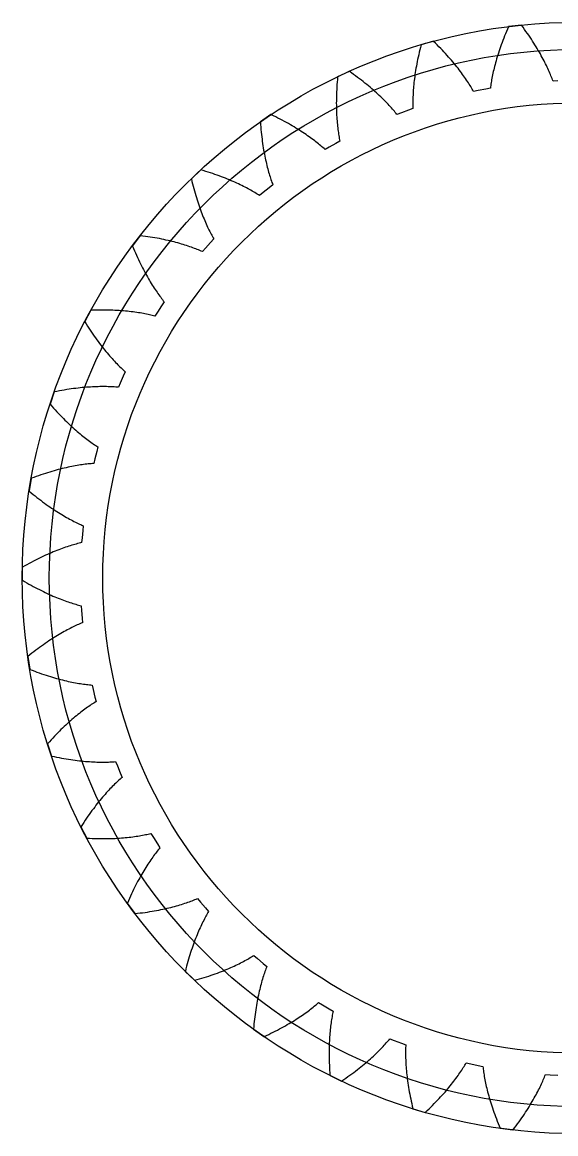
# Model space of a CAD drawing. Extents: x -5.1 to 5.1, y -5.1 to 5.1.
# Drawn here: x -5.12 to -0.2, y -5.12 to 5.12 of the extents above; entities that cross this region are included whole.
import ezdxf

# ---------------------------------------------------------------- set-up
doc = ezdxf.new("R2010")
doc.units = 0
doc.header["$MEASUREMENT"] = 0
doc.layers.add('gear', color=7, linetype='CONTINUOUS')
doc.layers.add('gear_guides', color=5, linetype='CONTINUOUS')

msp = doc.modelspace()

# ---------------------------------------------------------------- linework, layer by layer
at = {"layer": 'gear'}
msp.add_lwpolyline([(-0.18472, 4.58378), (-0.228077, 4.582525), (-0.232378, 4.594112), (-0.236907, 4.605987), (-0.241671, 4.618148), (-0.246674, 4.630592), (-0.251923, 4.643315), (-0.257421, 4.656314), (-0.263176, 4.669586), (-0.269191, 4.683125), (-0.275473, 4.696931), (-0.282027, 4.710997), (-0.288857, 4.725321), (-0.295969, 4.739899), (-0.303368, 4.754726), (-0.311059, 4.7698), (-0.319046, 4.785115), (-0.327336, 4.800668), (-0.335932, 4.816455), (-0.34484, 4.83247), (-0.354065, 4.848711), (-0.36361, 4.865172), (-0.373481, 4.881848), (-0.383682, 4.898737), (-0.394219, 4.915832), (-0.405094, 4.933129), (-0.416314, 4.950624), (-0.427882, 4.968311), (-0.439802, 4.986186), (-0.452079, 5.004244), (-0.464718, 5.02248), (-0.477721, 5.040889), (-0.491094, 5.059466), (-0.50484, 5.078205), (-0.518964, 5.097101), (-0.519859, 5.098287), (-0.519971, 5.098436), (-0.520027, 5.09851), (-0.520055, 5.098546), (-0.637385, 5.08521), (-0.637404, 5.085169), (-0.637442, 5.085085), (-0.637518, 5.084915), (-0.638124, 5.083558), (-0.647647, 5.061974), (-0.656837, 5.040628), (-0.6657, 5.019524), (-0.674241, 4.998667), (-0.682464, 4.97806), (-0.690376, 4.957707), (-0.697981, 4.937613), (-0.705285, 4.917781), (-0.712292, 4.898214), (-0.719008, 4.878918), (-0.72544, 4.859894), (-0.731591, 4.841147), (-0.737468, 4.822681), (-0.743076, 4.804497), (-0.74842, 4.786601), (-0.753507, 4.768995), (-0.758341, 4.751682), (-0.762929, 4.734666), (-0.767276, 4.717948), (-0.771388, 4.701533), (-0.775271, 4.685424), (-0.77893, 4.669622), (-0.782371, 4.65413), (-0.785601, 4.638952), (-0.788624, 4.624089), (-0.791448, 4.609544), (-0.794078, 4.59532), (-0.796519, 4.581419), (-0.798778, 4.567843), (-0.800862, 4.554593), (-0.802775, 4.541673), (-0.804524, 4.529084), (-0.806115, 4.516828), (-0.848647, 4.508321), (-0.917618, 4.49479), (-0.960212, 4.486597), (-0.966316, 4.497343), (-0.972692, 4.508338), (-0.979344, 4.519578), (-0.986279, 4.531058), (-0.9935, 4.542775), (-1.001013, 4.554723), (-1.008822, 4.566899), (-1.016932, 4.579299), (-1.025347, 4.591917), (-1.034072, 4.60475), (-1.043111, 4.617793), (-1.05247, 4.631042), (-1.062151, 4.64449), (-1.07216, 4.658135), (-1.082501, 4.671971), (-1.093179, 4.685992), (-1.104196, 4.700196), (-1.115557, 4.714575), (-1.127267, 4.729125), (-1.13933, 4.743842), (-1.151748, 4.758719), (-1.164526, 4.773752), (-1.177668, 4.788936), (-1.191178, 4.804265), (-1.205059, 4.819733), (-1.219314, 4.835336), (-1.233947, 4.851067), (-1.248962, 4.866922), (-1.264362, 4.882895), (-1.28015, 4.898979), (-1.29633, 4.91517), (-1.312904, 4.931461), (-1.329876, 4.947848), (-1.33095, 4.948875), (-1.331084, 4.949003), (-1.331152, 4.949067), (-1.331185, 4.949098), (-1.444856, 4.917115), (-1.444868, 4.917071), (-1.444892, 4.916981), (-1.44494, 4.916802), (-1.44532, 4.915365), (-1.451258, 4.892533), (-1.456905, 4.869989), (-1.462268, 4.847737), (-1.467352, 4.82578), (-1.472164, 4.80412), (-1.476708, 4.782762), (-1.480991, 4.761708), (-1.485019, 4.740961), (-1.488797, 4.720524), (-1.492331, 4.7004), (-1.495627, 4.680591), (-1.498692, 4.6611), (-1.50153, 4.64193), (-1.504148, 4.623083), (-1.506553, 4.604561), (-1.508749, 4.586367), (-1.510744, 4.568503), (-1.512543, 4.550971), (-1.514152, 4.533773), (-1.515578, 4.51691), (-1.516826, 4.500386), (-1.517903, 4.484202), (-1.518815, 4.468359), (-1.519568, 4.452859), (-1.520168, 4.437704), (-1.520622, 4.422895), (-1.520936, 4.408433), (-1.521116, 4.39432), (-1.521168, 4.380557), (-1.521099, 4.367145), (-1.520915, 4.354086), (-1.520621, 4.341379), (-1.520226, 4.329026), (-1.560843, 4.313806), (-1.62675, 4.289387), (-1.667478, 4.274468), (-1.675227, 4.284096), (-1.683284, 4.293926), (-1.691653, 4.303953), (-1.70034, 4.314172), (-1.709347, 4.324578), (-1.718679, 4.335167), (-1.72834, 4.345933), (-1.738334, 4.356871), (-1.748664, 4.367976), (-1.759335, 4.379243), (-1.770349, 4.390667), (-1.781712, 4.402243), (-1.793425, 4.413964), (-1.805494, 4.425827), (-1.81792, 4.437824), (-1.830708, 4.449952), (-1.843861, 4.462204), (-1.857382, 4.474574), (-1.871275, 4.487058), (-1.885541, 4.499649), (-1.900185, 4.512342), (-1.91521, 4.52513), (-1.930617, 4.538009), (-1.946411, 4.550972), (-1.962593, 4.564014), (-1.979166, 4.577128), (-1.996134, 4.590308), (-2.013498, 4.603549), (-2.03126, 4.616844), (-2.049424, 4.630188), (-2.067992, 4.643574), (-2.086964, 4.656996), (-2.106345, 4.670447), (-2.10757, 4.671289), (-2.107723, 4.671394), (-2.1078, 4.671446), (-2.107837, 4.671472), (-2.214906, 4.621668), (-2.214911, 4.621623), (-2.21492, 4.621531), (-2.214939, 4.621346), (-2.215084, 4.619867), (-2.217282, 4.596378), (-2.219239, 4.57322), (-2.220963, 4.550396), (-2.22246, 4.527907), (-2.223735, 4.505757), (-2.224794, 4.483946), (-2.225644, 4.462478), (-2.226292, 4.441353), (-2.226743, 4.420575), (-2.227003, 4.400144), (-2.227079, 4.380063), (-2.226977, 4.360333), (-2.226704, 4.340956), (-2.226265, 4.321933), (-2.225667, 4.303265), (-2.224917, 4.284954), (-2.22402, 4.267001), (-2.222983, 4.249408), (-2.221812, 4.232174), (-2.220515, 4.215302), (-2.219096, 4.198792), (-2.217563, 4.182644), (-2.215922, 4.16686), (-2.214179, 4.15144), (-2.21234, 4.136385), (-2.210413, 4.121695), (-2.208402, 4.10737), (-2.206316, 4.093411), (-2.20416, 4.079818), (-2.20194, 4.066591), (-2.199664, 4.05373), (-2.197336, 4.041234), (-2.194964, 4.029105), (-2.232613, 4.007567), (-2.29375, 3.972892), (-2.331557, 3.951632), (-2.34075, 3.959893), (-2.35028, 3.968303), (-2.36015, 3.976857), (-2.370363, 3.985551), (-2.380923, 3.994377), (-2.391832, 4.003332), (-2.403095, 4.012409), (-2.414714, 4.021602), (-2.426692, 4.030907), (-2.439032, 4.040316), (-2.451736, 4.049825), (-2.464808, 4.059428), (-2.47825, 4.069119), (-2.492065, 4.078892), (-2.506256, 4.088741), (-2.520823, 4.09866), (-2.535771, 4.108643), (-2.551102, 4.118685), (-2.566817, 4.128778), (-2.582918, 4.138918), (-2.599409, 4.149097), (-2.61629, 4.15931), (-2.633564, 4.16955), (-2.651233, 4.179812), (-2.669297, 4.190089), (-2.68776, 4.200375), (-2.706622, 4.210663), (-2.725885, 4.220947), (-2.74555, 4.23122), (-2.765619, 4.241478), (-2.786093, 4.251712), (-2.806973, 4.261916), (-2.828261, 4.272085), (-2.829605, 4.272719), (-2.829773, 4.272798), (-2.829857, 4.272838), (-2.829898, 4.272856), (-2.927591, 4.206523), (-2.927589, 4.206478), (-2.927583, 4.206385), (-2.927572, 4.206199), (-2.927478, 4.204716), (-2.925879, 4.181179), (-2.924097, 4.158007), (-2.922137, 4.135202), (-2.920007, 4.112764), (-2.917712, 4.090696), (-2.915259, 4.068998), (-2.912655, 4.047671), (-2.909905, 4.026717), (-2.907017, 4.006135), (-2.903997, 3.985927), (-2.90085, 3.966094), (-2.897585, 3.946636), (-2.894207, 3.927553), (-2.890722, 3.908847), (-2.887137, 3.890517), (-2.883459, 3.872563), (-2.879694, 3.854987), (-2.875849, 3.837788), (-2.871929, 3.820965), (-2.867942, 3.804519), (-2.863893, 3.78845), (-2.859789, 3.772758), (-2.855637, 3.757441), (-2.851443, 3.742501), (-2.847214, 3.727935), (-2.842955, 3.713745), (-2.838673, 3.699928), (-2.834374, 3.686484), (-2.830065, 3.673413), (-2.825753, 3.660713), (-2.821442, 3.648384), (-2.817141, 3.636424), (-2.812854, 3.624832), (-2.846561, 3.597534), (-2.901343, 3.5535), (-2.935251, 3.526451), (-2.94565, 3.53313), (-2.956405, 3.539903), (-2.967519, 3.546763), (-2.978994, 3.553706), (-2.990834, 3.560724), (-3.003038, 3.567813), (-3.015611, 3.574965), (-3.028555, 3.582176), (-3.04187, 3.589439), (-3.055559, 3.596747), (-3.069625, 3.604095), (-3.084068, 3.611477), (-3.09889, 3.618886), (-3.114094, 3.626316), (-3.12968, 3.633761), (-3.145651, 3.641215), (-3.162007, 3.648671), (-3.178749, 3.656123), (-3.19588, 3.663565), (-3.213399, 3.67099), (-3.231309, 3.678393), (-3.24961, 3.685765), (-3.268303, 3.693102), (-3.287389, 3.700397), (-3.306868, 3.707643), (-3.326741, 3.714834), (-3.347009, 3.721963), (-3.367673, 3.729024), (-3.388731, 3.73601), (-3.410186, 3.742915), (-3.432037, 3.749732), (-3.454283, 3.756455), (-3.476926, 3.763077), (-3.478354, 3.763488), (-3.478533, 3.763539), (-3.478622, 3.763565), (-3.478666, 3.763576), (-3.564453, 3.682431), (-3.564444, 3.682387), (-3.564423, 3.682296), (-3.564382, 3.682115), (-3.564052, 3.680666), (-3.558698, 3.65769), (-3.553222, 3.635104), (-3.547629, 3.612908), (-3.541927, 3.591103), (-3.536122, 3.569689), (-3.53022, 3.548665), (-3.524229, 3.528032), (-3.518153, 3.50779), (-3.512001, 3.487938), (-3.505778, 3.468477), (-3.499491, 3.449405), (-3.493147, 3.430723), (-3.486751, 3.412429), (-3.480311, 3.394524), (-3.473833, 3.377006), (-3.467322, 3.359875), (-3.460787, 3.34313), (-3.454232, 3.326771), (-3.447664, 3.310795), (-3.44109, 3.295202), (-3.434516, 3.27999), (-3.427949, 3.265159), (-3.421394, 3.250707), (-3.414857, 3.236633), (-3.408346, 3.222934), (-3.401866, 3.209611), (-3.395423, 3.19666), (-3.389023, 3.18408), (-3.382674, 3.171869), (-3.37638, 3.160025), (-3.370147, 3.148547), (-3.363983, 3.137432), (-3.357892, 3.126678), (-3.386783, 3.094326), (-3.433793, 3.042075), (-3.462922, 3.009937), (-3.474258, 3.014862), (-3.485961, 3.019821), (-3.498031, 3.02481), (-3.510472, 3.029822), (-3.523283, 3.03485), (-3.536467, 3.039889), (-3.550025, 3.044933), (-3.563957, 3.049973), (-3.578265, 3.055006), (-3.592949, 3.060024), (-3.608011, 3.065021), (-3.623452, 3.06999), (-3.639271, 3.074925), (-3.655469, 3.07982), (-3.672048, 3.084669), (-3.689007, 3.089464), (-3.706347, 3.0942), (-3.724069, 3.09887), (-3.742171, 3.103468), (-3.760655, 3.107987), (-3.77952, 3.11242), (-3.798767, 3.116762), (-3.818395, 3.121005), (-3.838403, 3.125144), (-3.858793, 3.129171), (-3.879562, 3.133081), (-3.900711, 3.136866), (-3.92224, 3.140521), (-3.944146, 3.144039), (-3.966431, 3.147413), (-3.989092, 3.150637), (-4.012129, 3.153704), (-4.035541, 3.156608), (-4.037017, 3.156784), (-4.037201, 3.156806), (-4.037293, 3.156817), (-4.037338, 3.156822), (-4.108998, 3.062966), (-4.108982, 3.062924), (-4.108947, 3.062837), (-4.108877, 3.062665), (-4.108319, 3.061288), (-4.099349, 3.039468), (-4.09032, 3.018053), (-4.08124, 2.997042), (-4.072114, 2.976434), (-4.062949, 2.956228), (-4.053751, 2.936424), (-4.044527, 2.917019), (-4.035283, 2.898014), (-4.026026, 2.879406), (-4.016762, 2.861194), (-4.007497, 2.843378), (-3.998238, 2.825955), (-3.988991, 2.808925), (-3.979762, 2.792285), (-3.970557, 2.776033), (-3.961383, 2.760168), (-3.952246, 2.744689), (-3.943152, 2.729592), (-3.934107, 2.714876), (-3.925117, 2.70054), (-3.916188, 2.68658), (-3.907326, 2.672995), (-3.898538, 2.659781), (-3.889828, 2.646938), (-3.881204, 2.634461), (-3.87267, 2.622349), (-3.864233, 2.6106), (-3.855899, 2.599209), (-3.847673, 2.588175), (-3.83956, 2.577494), (-3.831567, 2.567165), (-3.8237, 2.557182), (-3.815963, 2.547545), (-3.83929, 2.510977), (-3.87731, 2.451862), (-3.900906, 2.415468), (-3.912885, 2.41851), (-3.925232, 2.421528), (-3.937946, 2.424516), (-3.95103, 2.427467), (-3.964482, 2.430376), (-3.978304, 2.433234), (-3.992495, 2.436037), (-4.007055, 2.438778), (-4.021985, 2.44145), (-4.037284, 2.444048), (-4.052952, 2.446564), (-4.06899, 2.448992), (-4.085396, 2.451326), (-4.10217, 2.453559), (-4.119312, 2.455685), (-4.136821, 2.457698), (-4.154696, 2.459591), (-4.172937, 2.461358), (-4.191542, 2.462992), (-4.210512, 2.464487), (-4.229844, 2.465837), (-4.249538, 2.467035), (-4.269592, 2.468075), (-4.290005, 2.468951), (-4.310777, 2.469655), (-4.331904, 2.470183), (-4.353387, 2.470527), (-4.375223, 2.470681), (-4.39741, 2.470639), (-4.419947, 2.470395), (-4.442832, 2.469942), (-4.466063, 2.469274), (-4.489637, 2.468385), (-4.491122, 2.468322), (-4.491308, 2.468314), (-4.491401, 2.46831), (-4.491446, 2.468307), (-4.547122, 2.364172), (-4.547099, 2.364132), (-4.547051, 2.364053), (-4.546954, 2.363894), (-4.546182, 2.362624), (-4.533828, 2.342526), (-4.521482, 2.322837), (-4.509148, 2.303555), (-4.496835, 2.284677), (-4.484547, 2.266203), (-4.472291, 2.24813), (-4.460074, 2.230457), (-4.447902, 2.21318), (-4.435779, 2.196298), (-4.423714, 2.179809), (-4.411711, 2.163709), (-4.399777, 2.147998), (-4.387918, 2.132671), (-4.376139, 2.117726), (-4.364447, 2.103162), (-4.352847, 2.088974), (-4.341345, 2.075161), (-4.329946, 2.061719), (-4.318658, 2.048644), (-4.307484, 2.035936), (-4.296432, 2.023589), (-4.285506, 2.011601), (-4.274711, 1.999968), (-4.264055, 1.988688), (-4.25354, 1.977757), (-4.243175, 1.967171), (-4.232962, 1.956926), (-4.222908, 1.94702), (-4.213019, 1.937449), (-4.203298, 1.928208), (-4.193752, 1.919294), (-4.184385, 1.910703), (-4.175202, 1.902431), (-4.192362, 1.862595), (-4.220406, 1.798147), (-4.237859, 1.758439), (-4.250171, 1.75952), (-4.262841, 1.760519), (-4.275871, 1.761428), (-4.289258, 1.762243), (-4.303003, 1.762955), (-4.317104, 1.76356), (-4.331561, 1.76405), (-4.346372, 1.76442), (-4.361537, 1.764663), (-4.377055, 1.764772), (-4.392924, 1.764742), (-4.409143, 1.764566), (-4.425711, 1.764238), (-4.442626, 1.763752), (-4.459887, 1.763101), (-4.477492, 1.762279), (-4.49544, 1.76128), (-4.513728, 1.760098), (-4.532355, 1.758726), (-4.551318, 1.757159), (-4.570617, 1.755391), (-4.590248, 1.753414), (-4.610209, 1.751224), (-4.630499, 1.748813), (-4.651114, 1.746177), (-4.672053, 1.743308), (-4.693312, 1.740202), (-4.71489, 1.736851), (-4.736783, 1.733251), (-4.758989, 1.729394), (-4.781505, 1.725276), (-4.804328, 1.72089), (-4.827454, 1.716231), (-4.82891, 1.715931), (-4.829092, 1.715893), (-4.829183, 1.715874), (-4.829227, 1.715865), (-4.867478, 1.604146), (-4.867449, 1.604112), (-4.867388, 1.604041), (-4.867268, 1.6039), (-4.866302, 1.60277), (-4.850884, 1.584914), (-4.835539, 1.56746), (-4.820272, 1.550406), (-4.80509, 1.533748), (-4.789998, 1.517485), (-4.775002, 1.501612), (-4.760108, 1.486127), (-4.745321, 1.471026), (-4.730648, 1.456308), (-4.716094, 1.441967), (-4.701664, 1.428002), (-4.687364, 1.414408), (-4.6732, 1.401182), (-4.659176, 1.38832), (-4.645299, 1.37582), (-4.631573, 1.363677), (-4.618004, 1.351887), (-4.604598, 1.340448), (-4.591358, 1.329354), (-4.578291, 1.318602), (-4.565401, 1.308188), (-4.552693, 1.298108), (-4.540173, 1.288357), (-4.527844, 1.278933), (-4.515713, 1.269829), (-4.503783, 1.261043), (-4.492059, 1.25257), (-4.480547, 1.244405), (-4.46925, 1.236544), (-4.458173, 1.228982), (-4.44732, 1.221714), (-4.436696, 1.214737), (-4.426306, 1.208046), (-4.436853, 1.165973), (-4.454196, 1.097861), (-4.465053, 1.055867), (-4.477379, 1.054959), (-4.490046, 1.053912), (-4.503052, 1.05272), (-4.516397, 1.051377), (-4.530078, 1.049875), (-4.544093, 1.04821), (-4.558442, 1.046375), (-4.573121, 1.044364), (-4.588128, 1.042171), (-4.603463, 1.03979), (-4.619121, 1.037214), (-4.635102, 1.034439), (-4.651403, 1.031458), (-4.668021, 1.028264), (-4.684954, 1.024853), (-4.702199, 1.021218), (-4.719754, 1.017353), (-4.737616, 1.013252), (-4.755781, 1.008911), (-4.774248, 1.004322), (-4.793013, 0.99948), (-4.812072, 0.99438), (-4.831424, 0.989016), (-4.851064, 0.983382), (-4.87099, 0.977473), (-4.891197, 0.971283), (-4.911683, 0.964806), (-4.932444, 0.958038), (-4.953476, 0.950972), (-4.974776, 0.943604), (-4.996339, 0.935927), (-5.018163, 0.927937), (-5.040243, 0.919628), (-5.041631, 0.919098), (-5.041805, 0.919032), (-5.041892, 0.918999), (-5.041934, 0.918982), (-5.061768, 0.802575), (-5.061734, 0.802545), (-5.061663, 0.802485), (-5.061521, 0.802365), (-5.060387, 0.801405), (-5.042304, 0.786253), (-5.024358, 0.771487), (-5.006553, 0.757102), (-4.988896, 0.743096), (-4.97139, 0.729464), (-4.954042, 0.716202), (-4.936857, 0.703307), (-4.91984, 0.690774), (-4.902996, 0.6786), (-4.88633, 0.666779), (-4.869846, 0.655309), (-4.853551, 0.644185), (-4.837448, 0.633403), (-4.821543, 0.622958), (-4.805841, 0.612845), (-4.790345, 0.603061), (-4.775061, 0.593601), (-4.759992, 0.58446), (-4.745144, 0.575633), (-4.730522, 0.567117), (-4.716128, 0.558905), (-4.701968, 0.550994), (-4.688046, 0.543379), (-4.674365, 0.536054), (-4.66093, 0.529014), (-4.647746, 0.522256), (-4.634815, 0.515772), (-4.622142, 0.50956), (-4.60973, 0.503613), (-4.597583, 0.497925), (-4.585705, 0.492493), (-4.5741, 0.487311), (-4.56277, 0.482372), (-4.566432, 0.439153), (-4.572624, 0.36914), (-4.576605, 0.325949), (-4.588625, 0.323076), (-4.60096, 0.320011), (-4.613607, 0.316747), (-4.626563, 0.313281), (-4.639826, 0.309604), (-4.653393, 0.305712), (-4.667261, 0.301599), (-4.681428, 0.29726), (-4.695889, 0.292688), (-4.710643, 0.287877), (-4.725686, 0.282824), (-4.741015, 0.277521), (-4.756626, 0.271963), (-4.772517, 0.266145), (-4.788683, 0.260062), (-4.805122, 0.253707), (-4.821829, 0.247076), (-4.838802, 0.240164), (-4.856036, 0.232964), (-4.873527, 0.225473), (-4.891272, 0.217684), (-4.909267, 0.209593), (-4.927508, 0.201194), (-4.94599, 0.192482), (-4.964709, 0.183453), (-4.983662, 0.174102), (-5.002844, 0.164423), (-5.02225, 0.154412), (-5.041876, 0.144064), (-5.061718, 0.133374), (-5.081771, 0.122338), (-5.102031, 0.11095), (-5.122492, 0.099208), (-5.123777, 0.098462), (-5.123938, 0.098368), (-5.124018, 0.098322), (-5.124057, 0.098298), (-5.124962, -0.019783), (-5.124923, -0.019807), (-5.124844, -0.019855), (-5.124684, -0.019951), (-5.123411, -0.020716), (-5.103132, -0.032771), (-5.083049, -0.044467), (-5.063168, -0.055809), (-5.043492, -0.066802), (-5.024026, -0.07745), (-5.004776, -0.087757), (-4.985745, -0.097728), (-4.966937, -0.107369), (-4.948358, -0.116684), (-4.930012, -0.125678), (-4.911902, -0.134355), (-4.894033, -0.142721), (-4.87641, -0.150781), (-4.859035, -0.158539), (-4.841914, -0.166002), (-4.825049, -0.173174), (-4.808445, -0.18006), (-4.792106, -0.186665), (-4.776034, -0.192996), (-4.760235, -0.199056), (-4.74471, -0.204853), (-4.729464, -0.21039), (-4.714501, -0.215673), (-4.699822, -0.220709), (-4.685432, -0.225502), (-4.671334, -0.230058), (-4.657531, -0.234383), (-4.644025, -0.238483), (-4.63082, -0.242362), (-4.617918, -0.246027), (-4.605323, -0.249483), (-4.593037, -0.252737), (-4.581062, -0.255794), (-4.577743, -0.299041), (-4.572624, -0.36914), (-4.569625, -0.412411), (-4.581029, -0.417175), (-4.592712, -0.422179), (-4.604672, -0.427429), (-4.616904, -0.432929), (-4.629406, -0.438686), (-4.642173, -0.444703), (-4.655201, -0.450988), (-4.668488, -0.457544), (-4.682029, -0.464376), (-4.69582, -0.471491), (-4.709858, -0.478892), (-4.724137, -0.486585), (-4.738655, -0.494575), (-4.753407, -0.502867), (-4.768388, -0.511465), (-4.783594, -0.520374), (-4.799022, -0.529599), (-4.814666, -0.539145), (-4.830522, -0.549015), (-4.846585, -0.559216), (-4.862851, -0.56975), (-4.879315, -0.580623), (-4.895972, -0.591839), (-4.912817, -0.603403), (-4.929846, -0.615318), (-4.947053, -0.627588), (-4.964434, -0.640219), (-4.981983, -0.653213), (-4.999695, -0.666576), (-5.017565, -0.68031), (-5.035588, -0.69442), (-5.053759, -0.70891), (-5.072071, -0.723783), (-5.07322, -0.724725), (-5.073364, -0.724843), (-5.073436, -0.724902), (-5.07347, -0.724931), (-5.055421, -0.841628), (-5.05538, -0.841646), (-5.055293, -0.84168), (-5.055121, -0.841749), (-5.053741, -0.842301), (-5.031791, -0.850947), (-5.010092, -0.85927), (-4.988648, -0.867276), (-4.967464, -0.87497), (-4.946543, -0.882357), (-4.925888, -0.889443), (-4.905504, -0.896233), (-4.885394, -0.902732), (-4.865561, -0.908945), (-4.846009, -0.91488), (-4.826742, -0.92054), (-4.807763, -0.925931), (-4.789075, -0.931059), (-4.77068, -0.93593), (-4.752583, -0.94055), (-4.734787, -0.944924), (-4.717293, -0.949057), (-4.700106, -0.952956), (-4.683227, -0.956626), (-4.66666, -0.960074), (-4.650407, -0.963305), (-4.63447, -0.966325), (-4.618853, -0.96914), (-4.603557, -0.971755), (-4.588584, -0.974178), (-4.573938, -0.976414), (-4.559619, -0.978469), (-4.545631, -0.980348), (-4.531975, -0.982059), (-4.518652, -0.983607), (-4.505665, -0.984998), (-4.493016, -0.986239), (-4.480706, -0.987335), (-4.470493, -1.029491), (-4.454196, -1.097861), (-4.444294, -1.14009), (-4.454786, -1.146622), (-4.465516, -1.153435), (-4.476478, -1.160535), (-4.48767, -1.167927), (-4.499086, -1.175614), (-4.510722, -1.183602), (-4.522574, -1.191894), (-4.534637, -1.200497), (-4.546907, -1.209413), (-4.559378, -1.218648), (-4.572047, -1.228205), (-4.584907, -1.238089), (-4.597955, -1.248304), (-4.611186, -1.258855), (-4.624594, -1.269745), (-4.638174, -1.280978), (-4.651922, -1.292558), (-4.665832, -1.30449), (-4.679899, -1.316776), (-4.694118, -1.329421), (-4.708484, -1.342428), (-4.72299, -1.355801), (-4.737632, -1.369544), (-4.752405, -1.38366), (-4.767302, -1.398152), (-4.782318, -1.413024), (-4.797447, -1.428279), (-4.812684, -1.443921), (-4.828024, -1.459951), (-4.84346, -1.476374), (-4.858986, -1.493193), (-4.874597, -1.510409), (-4.890286, -1.528027), (-4.891269, -1.529142), (-4.891392, -1.529281), (-4.891454, -1.529351), (-4.891483, -1.529385), (-4.854948, -1.641676), (-4.854904, -1.641687), (-4.854814, -1.641707), (-4.854632, -1.641747), (-4.853182, -1.64207), (-4.830129, -1.647083), (-4.807376, -1.651818), (-4.784926, -1.65628), (-4.762782, -1.660477), (-4.740946, -1.664412), (-4.719422, -1.668093), (-4.698213, -1.671525), (-4.677321, -1.674714), (-4.656748, -1.677666), (-4.636498, -1.680387), (-4.616572, -1.682883), (-4.596974, -1.68516), (-4.577705, -1.687224), (-4.558768, -1.689081), (-4.540164, -1.690738), (-4.521896, -1.6922), (-4.503966, -1.693474), (-4.486376, -1.694565), (-4.469127, -1.695481), (-4.452221, -1.696226), (-4.43566, -1.696808), (-4.419446, -1.697232), (-4.403579, -1.697506), (-4.388061, -1.697634), (-4.372894, -1.697624), (-4.358079, -1.697481), (-4.343616, -1.697212), (-4.329507, -1.696823), (-4.315753, -1.696321), (-4.302355, -1.695712), (-4.289313, -1.695002), (-4.276629, -1.694198), (-4.264302, -1.693305), (-4.247459, -1.733276), (-4.220406, -1.798147), (-4.203858, -1.838241), (-4.213167, -1.846371), (-4.222664, -1.854818), (-4.232346, -1.863584), (-4.242207, -1.872675), (-4.252242, -1.882094), (-4.262447, -1.891845), (-4.272815, -1.901932), (-4.283342, -1.912358), (-4.294022, -1.923127), (-4.304851, -1.934242), (-4.315822, -1.945708), (-4.32693, -1.957527), (-4.338171, -1.969703), (-4.349538, -1.982239), (-4.361025, -1.995139), (-4.372628, -2.008405), (-4.38434, -2.022041), (-4.396156, -2.036049), (-4.40807, -2.050433), (-4.420077, -2.065195), (-4.432169, -2.080338), (-4.444343, -2.095865), (-4.456591, -2.111779), (-4.468907, -2.128081), (-4.481287, -2.144776), (-4.493723, -2.161864), (-4.506209, -2.179348), (-4.51874, -2.197231), (-4.53131, -2.215515), (-4.543911, -2.234201), (-4.556538, -2.253292), (-4.569185, -2.27279), (-4.581845, -2.292697), (-4.582637, -2.293954), (-4.582736, -2.294112), (-4.582785, -2.29419), (-4.582809, -2.294229), (-4.528735, -2.399205), (-4.52869, -2.399209), (-4.528597, -2.399214), (-4.528411, -2.399225), (-4.526928, -2.399311), (-4.503369, -2.400561), (-4.480152, -2.401585), (-4.457276, -2.402388), (-4.434746, -2.402978), (-4.412562, -2.40336), (-4.390726, -2.40354), (-4.369241, -2.403525), (-4.348108, -2.403322), (-4.327328, -2.402935), (-4.306903, -2.402373), (-4.286835, -2.40164), (-4.267126, -2.400744), (-4.247775, -2.39969), (-4.228785, -2.398486), (-4.210157, -2.397137), (-4.191891, -2.39565), (-4.173989, -2.394031), (-4.156451, -2.392286), (-4.139279, -2.390423), (-4.122472, -2.388447), (-4.106032, -2.386365), (-4.08996, -2.384183), (-4.074255, -2.381907), (-4.058917, -2.379544), (-4.043948, -2.377101), (-4.029348, -2.374584), (-4.015115, -2.371999), (-4.001252, -2.369352), (-3.987756, -2.36665), (-3.974629, -2.3639), (-3.96187, -2.361107), (-3.949479, -2.358278), (-3.937455, -2.35542), (-3.914419, -2.392171), (-3.87731, -2.451862), (-3.854545, -2.488783), (-3.862429, -2.498301), (-3.870448, -2.508161), (-3.878598, -2.518367), (-3.886873, -2.528922), (-3.895268, -2.539829), (-3.903776, -2.551091), (-3.912392, -2.56271), (-3.92111, -2.574689), (-3.929924, -2.587032), (-3.93883, -2.599741), (-3.94782, -2.612818), (-3.956888, -2.626266), (-3.96603, -2.640088), (-3.975239, -2.654285), (-3.984508, -2.66886), (-3.993833, -2.683815), (-4.003206, -2.699153), (-4.012622, -2.714876), (-4.022074, -2.730984), (-4.031557, -2.747481), (-4.041064, -2.764368), (-4.050589, -2.781647), (-4.060126, -2.799319), (-4.069668, -2.817386), (-4.079209, -2.83585), (-4.088743, -2.854712), (-4.098263, -2.873973), (-4.107763, -2.893634), (-4.117237, -2.913697), (-4.126677, -2.934163), (-4.136079, -2.955033), (-4.145434, -2.976307), (-4.154737, -2.997987), (-4.155317, -2.999355), (-4.155389, -2.999526), (-4.155425, -2.999612), (-4.155442, -2.999654), (-4.085229, -3.094597), (-4.085184, -3.094593), (-4.085092, -3.094583), (-4.084907, -3.094564), (-4.083429, -3.094411), (-4.059975, -3.091865), (-4.036894, -3.089152), (-4.014186, -3.086275), (-3.991852, -3.083243), (-3.969894, -3.080061), (-3.948312, -3.076737), (-3.927108, -3.073276), (-3.906281, -3.069685), (-3.885832, -3.06597), (-3.865762, -3.062138), (-3.846072, -3.058196), (-3.826761, -3.05415), (-3.80783, -3.050006), (-3.789279, -3.045771), (-3.771108, -3.041451), (-3.753318, -3.037053), (-3.735907, -3.032584), (-3.718876, -3.028049), (-3.702225, -3.023455), (-3.685953, -3.018808), (-3.670061, -3.014116), (-3.654546, -3.009384), (-3.639409, -3.004618), (-3.62465, -2.999826), (-3.610266, -2.995013), (-3.596259, -2.990186), (-3.582625, -2.985352), (-3.569366, -2.980515), (-3.556479, -2.975684), (-3.543963, -2.970863), (-3.531817, -2.96606), (-3.52004, -2.96128), (-3.50863, -2.95653), (-3.479997, -2.98911), (-3.433793, -3.042075), (-3.405401, -3.074866), (-3.411656, -3.085525), (-3.41799, -3.096545), (-3.424397, -3.107926), (-3.430872, -3.119672), (-3.437408, -3.131784), (-3.443999, -3.144264), (-3.45064, -3.157115), (-3.457323, -3.170338), (-3.464044, -3.183935), (-3.470795, -3.197908), (-3.477571, -3.212257), (-3.484365, -3.226986), (-3.491171, -3.242095), (-3.497983, -3.257586), (-3.504795, -3.273459), (-3.511599, -3.289717), (-3.518391, -3.306359), (-3.525163, -3.323388), (-3.531909, -3.340805), (-3.538623, -3.358609), (-3.545298, -3.376803), (-3.551928, -3.395386), (-3.558506, -3.414359), (-3.565026, -3.433723), (-3.571482, -3.453478), (-3.577867, -3.473625), (-3.584174, -3.494163), (-3.590397, -3.515094), (-3.59653, -3.536417), (-3.602565, -3.558132), (-3.608497, -3.58024), (-3.614319, -3.602739), (-3.620024, -3.62563), (-3.620376, -3.627074), (-3.62042, -3.627254), (-3.620442, -3.627345), (-3.620452, -3.627389), (-3.535918, -3.709839), (-3.535874, -3.709828), (-3.535785, -3.709804), (-3.535605, -3.709755), (-3.534171, -3.709367), (-3.511429, -3.703092), (-3.489082, -3.696711), (-3.46713, -3.690229), (-3.445572, -3.683654), (-3.424409, -3.676991), (-3.40364, -3.670248), (-3.383265, -3.66343), (-3.363283, -3.656545), (-3.343696, -3.649598), (-3.3245, -3.642596), (-3.305697, -3.635547), (-3.287285, -3.628455), (-3.269264, -3.621328), (-3.251633, -3.614172), (-3.23439, -3.606994), (-3.217536, -3.599799), (-3.201067, -3.592594), (-3.184985, -3.585386), (-3.169286, -3.57818), (-3.15397, -3.570984), (-3.139036, -3.563803), (-3.124482, -3.556643), (-3.110305, -3.549512), (-3.096505, -3.542414), (-3.08308, -3.535356), (-3.070028, -3.528345), (-3.057347, -3.521386), (-3.045035, -3.514485), (-3.03309, -3.507649), (-3.021509, -3.500883), (-3.010291, -3.494193), (-2.999434, -3.487586), (-2.988934, -3.481067), (-2.955445, -3.508633), (-2.901343, -3.5535), (-2.868058, -3.581312), (-2.872522, -3.592837), (-2.877007, -3.604729), (-2.881506, -3.616991), (-2.886012, -3.629623), (-2.890521, -3.642627), (-2.895025, -3.656003), (-2.899518, -3.669753), (-2.903994, -3.683877), (-2.908446, -3.698376), (-2.912869, -3.71325), (-2.917255, -3.728501), (-2.921598, -3.744129), (-2.925893, -3.760134), (-2.930132, -3.776517), (-2.934309, -3.793277), (-2.938417, -3.810416), (-2.942451, -3.827932), (-2.946404, -3.845827), (-2.950269, -3.8641), (-2.95404, -3.882751), (-2.95771, -3.90178), (-2.961273, -3.921185), (-2.964723, -3.940968), (-2.968052, -3.961127), (-2.971256, -3.981662), (-2.974326, -4.002572), (-2.977257, -4.023857), (-2.980042, -4.045515), (-2.982674, -4.067545), (-2.985148, -4.089947), (-2.987457, -4.11272), (-2.989594, -4.135862), (-2.991553, -4.159372), (-2.99167, -4.160853), (-2.991684, -4.161039), (-2.991691, -4.161131), (-2.991694, -4.161177), (-2.895029, -4.228999), (-2.894987, -4.228981), (-2.894903, -4.228943), (-2.894734, -4.228866), (-2.89338, -4.228252), (-2.871939, -4.218411), (-2.850905, -4.208528), (-2.830277, -4.198609), (-2.810053, -4.18866), (-2.790232, -4.178689), (-2.770814, -4.168701), (-2.751797, -4.158703), (-2.733179, -4.148702), (-2.714959, -4.138703), (-2.697135, -4.128713), (-2.679707, -4.118738), (-2.662671, -4.108785), (-2.646026, -4.09886), (-2.629771, -4.088968), (-2.613903, -4.079117), (-2.598421, -4.069311), (-2.583322, -4.059558), (-2.568604, -4.049864), (-2.554264, -4.040233), (-2.540301, -4.030673), (-2.526712, -4.021189), (-2.513495, -4.011788), (-2.500646, -4.002474), (-2.488163, -3.993255), (-2.476044, -3.984135), (-2.464286, -3.975121), (-2.452885, -3.966218), (-2.44184, -3.957431), (-2.431146, -3.948767), (-2.420801, -3.940232), (-2.410801, -3.931829), (-2.401144, -3.923566), (-2.391825, -3.915447), (-2.354348, -3.937283), (-2.29375, -3.972892), (-2.256435, -3.995004), (-2.258992, -4.007095), (-2.261511, -4.019553), (-2.263985, -4.032378), (-2.266407, -4.04557), (-2.268771, -4.059128), (-2.271071, -4.073054), (-2.2733, -4.087346), (-2.275453, -4.102005), (-2.277521, -4.11703), (-2.279501, -4.132422), (-2.281384, -4.148179), (-2.283164, -4.164301), (-2.284835, -4.180787), (-2.286391, -4.197638), (-2.287826, -4.214851), (-2.289132, -4.232427), (-2.290304, -4.250364), (-2.291335, -4.268661), (-2.292218, -4.287318), (-2.292949, -4.306332), (-2.293519, -4.325703), (-2.293923, -4.345429), (-2.294155, -4.365509), (-2.294207, -4.385941), (-2.294075, -4.406724), (-2.293751, -4.427856), (-2.29323, -4.449334), (-2.292505, -4.471159), (-2.291569, -4.493326), (-2.290418, -4.515835), (-2.289044, -4.538683), (-2.287441, -4.561868), (-2.285603, -4.585388), (-2.285481, -4.586869), (-2.285465, -4.587054), (-2.285457, -4.587147), (-2.285453, -4.587192), (-2.17916, -4.63863), (-2.179122, -4.638605), (-2.179045, -4.638554), (-2.17889, -4.638451), (-2.177652, -4.637628), (-2.158068, -4.624475), (-2.138891, -4.611346), (-2.120121, -4.598246), (-2.101755, -4.585182), (-2.083791, -4.572161), (-2.066226, -4.559187), (-2.049059, -4.546269), (-2.032286, -4.53341), (-2.015906, -4.520618), (-1.999916, -4.507898), (-1.984313, -4.495257), (-1.969094, -4.4827), (-1.954258, -4.470233), (-1.9398, -4.457862), (-1.925718, -4.445593), (-1.912009, -4.433431), (-1.898669, -4.421382), (-1.885697, -4.409452), (-1.873088, -4.397646), (-1.86084, -4.38597), (-1.848948, -4.374429), (-1.837409, -4.363029), (-1.826221, -4.351775), (-1.815379, -4.340673), (-1.80488, -4.329727), (-1.79472, -4.318943), (-1.784895, -4.308327), (-1.775402, -4.297882), (-1.766236, -4.287615), (-1.757394, -4.27753), (-1.748872, -4.267633), (-1.740665, -4.257927), (-1.73277, -4.248419), (-1.692275, -4.263961), (-1.62675, -4.289387), (-1.586371, -4.305227), (-1.586956, -4.317572), (-1.587443, -4.330273), (-1.587828, -4.343329), (-1.588102, -4.356738), (-1.588261, -4.3705), (-1.588297, -4.384614), (-1.588205, -4.399079), (-1.587978, -4.413893), (-1.58761, -4.429056), (-1.587095, -4.444565), (-1.586426, -4.46042), (-1.585597, -4.476619), (-1.584602, -4.493161), (-1.583435, -4.510043), (-1.582089, -4.527263), (-1.580559, -4.544821), (-1.578838, -4.562714), (-1.576921, -4.580939), (-1.574801, -4.599496), (-1.572471, -4.618381), (-1.569927, -4.637592), (-1.567161, -4.657128), (-1.564169, -4.676985), (-1.560944, -4.697161), (-1.557479, -4.717653), (-1.55377, -4.73846), (-1.54981, -4.759577), (-1.545593, -4.781002), (-1.541114, -4.802733), (-1.536367, -4.824765), (-1.531345, -4.847097), (-1.526044, -4.869725), (-1.520457, -4.892645), (-1.520099, -4.894087), (-1.520054, -4.894267), (-1.520031, -4.894358), (-1.52002, -4.894401), (-1.406852, -4.928123), (-1.406818, -4.928092), (-1.40675, -4.928029), (-1.406614, -4.927903), (-1.405524, -4.926892), (-1.388303, -4.910768), (-1.371481, -4.894732), (-1.355056, -4.878791), (-1.339023, -4.862951), (-1.32338, -4.847216), (-1.308124, -4.831593), (-1.293251, -4.816088), (-1.278759, -4.800705), (-1.264643, -4.785451), (-1.2509, -4.770331), (-1.237527, -4.755351), (-1.224519, -4.740515), (-1.211875, -4.72583), (-1.199588, -4.7113), (-1.187657, -4.69693), (-1.176076, -4.682727), (-1.164843, -4.668694), (-1.153952, -4.654838), (-1.1434, -4.641162), (-1.133183, -4.627672), (-1.123297, -4.614374), (-1.113736, -4.60127), (-1.104498, -4.588367), (-1.095578, -4.57567), (-1.08697, -4.563181), (-1.078672, -4.550907), (-1.070677, -4.538852), (-1.062982, -4.52702), (-1.055582, -4.515416), (-1.048472, -4.504043), (-1.041648, -4.492907), (-1.035104, -4.482011), (-1.028837, -4.471359), (-0.986373, -4.480204), (-0.917618, -4.49479), (-0.875221, -4.503948), (-0.873818, -4.516227), (-0.872262, -4.528841), (-0.870547, -4.541789), (-0.868667, -4.555069), (-0.866616, -4.568678), (-0.864388, -4.582615), (-0.861976, -4.596878), (-0.859376, -4.611464), (-0.85658, -4.626371), (-0.853584, -4.641597), (-0.85038, -4.65714), (-0.846963, -4.672996), (-0.843328, -4.689163), (-0.839468, -4.70564), (-0.835377, -4.722421), (-0.831051, -4.739506), (-0.826482, -4.756891), (-0.821666, -4.774573), (-0.816596, -4.792549), (-0.811268, -4.810816), (-0.805675, -4.829371), (-0.799811, -4.84821), (-0.793672, -4.867329), (-0.787252, -4.886727), (-0.780545, -4.906398), (-0.773547, -4.92634), (-0.76625, -4.946548), (-0.758651, -4.96702), (-0.750744, -4.98775), (-0.742524, -5.008736), (-0.733986, -5.029973), (-0.725123, -5.051458), (-0.715932, -5.073185), (-0.715347, -5.074551), (-0.715274, -5.074722), (-0.715237, -5.074807), (-0.715219, -5.074849), (-0.598107, -5.08998), (-0.598079, -5.089944), (-0.598022, -5.089871), (-0.597907, -5.089724), (-0.596994, -5.088552), (-0.582583, -5.069874), (-0.568551, -5.051348), (-0.554895, -5.032979), (-0.541611, -5.014771), (-0.528695, -4.996731), (-0.516142, -4.978863), (-0.503949, -4.961173), (-0.492112, -4.943665), (-0.480625, -4.926344), (-0.469486, -4.909215), (-0.458689, -4.892284), (-0.44823, -4.875554), (-0.438105, -4.85903), (-0.428308, -4.842717), (-0.418836, -4.82662), (-0.409684, -4.810743), (-0.400847, -4.79509), (-0.39232, -4.779666), (-0.384099, -4.764475), (-0.376178, -4.749521), (-0.368553, -4.734808), (-0.361218, -4.720341), (-0.354169, -4.706123), (-0.347401, -4.692159), (-0.340908, -4.678452), (-0.334686, -4.665005), (-0.328729, -4.651824), (-0.323032, -4.638911), (-0.317589, -4.62627), (-0.312396, -4.613904), (-0.307446, -4.601817), (-0.302735, -4.590012), (-0.298257, -4.578493), (-0.254925, -4.580412), (-0.18472, -4.58378)], dxfattribs=at)
at = {"layer": 'gear_guides'}
for radius in [5.125, 4.875, 4.381621]:
    msp.add_circle((0, 0), radius, dxfattribs=at)

doc.saveas('drawing.dxf')
